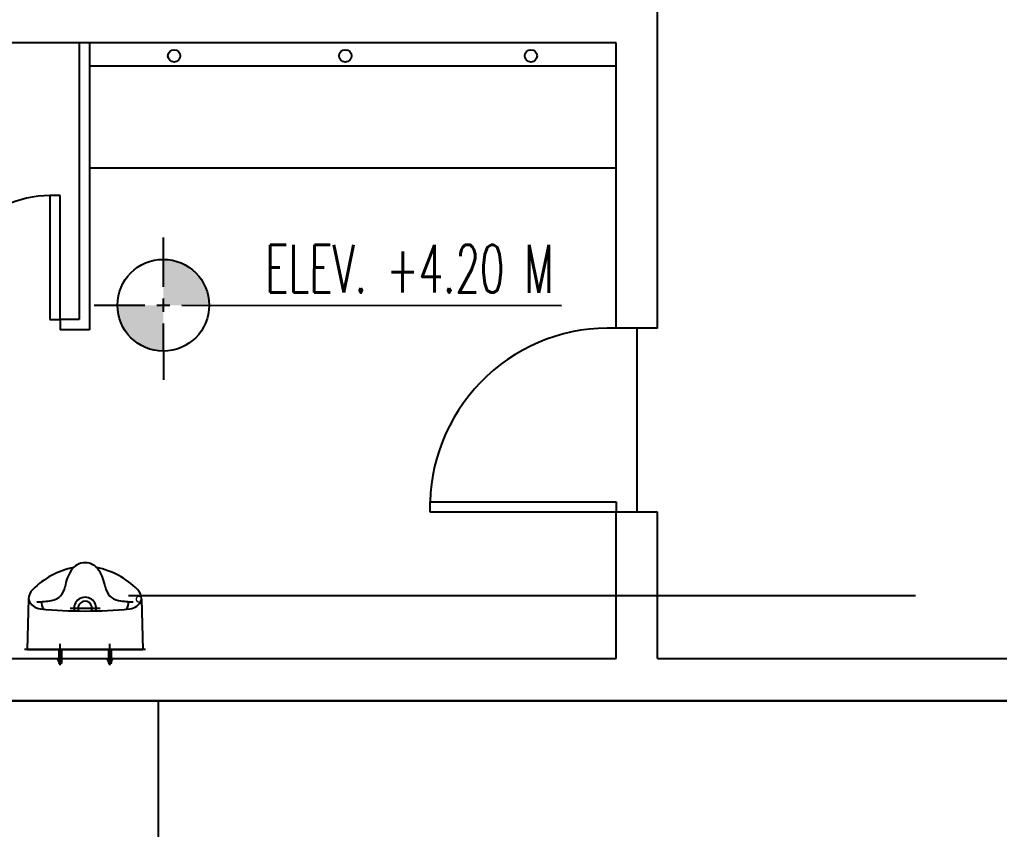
# Model space of a CAD drawing. Header units: millimetres. Extents: x 2148 to 2681, y 758 to 986.
# Drawn here: x 2326.243 to 2330.985, y 874.389 to 878.307 of the extents above; entities that cross this region are included whole.
import ezdxf

# ---------------------------------------------------------------- set-up
doc = ezdxf.new("R2010")
doc.units = ezdxf.units.MM
doc.linetypes.add('CENTER2', pattern=[28.575, 19.05, -3.175, 3.175, -3.175])
for name, color, linetype in [('0.1', 193, 'Continuous'), ('0.4', 121, 'Continuous'), ('A-Wall', 4, 'Continuous'), ('contrucion line05', 86, 'Continuous'), ('D', 1, 'Continuous'), ('DR', 7, 'Continuous'), ('HATCH', 8, 'Continuous'), ('Layer1', 5, 'Continuous'), ('p-boarder', 2, 'Continuous'), ('QUOTE', 2, 'Continuous'), ('S_GRID LINES', 252, 'Continuous')]:
    doc.layers.add(name, color=color, linetype=linetype)
doc.styles.add('100', font='SIMPLEX.shx', dxfattribs={"height": 0.25})

msp = doc.modelspace()

# ---------------------------------------------------------------- hatches: boundary and pattern name
at = {"layer": 'Layer1'}
for points in [[(2326.9384509, 877.1463313), (2326.9382153, 876.9243277), (2327.160219, 876.9240921, 0.414213562)], [(2326.9380136, 876.7012242), (2326.9382328, 876.9237289), (2326.7162455, 876.9234635, 0.414213562)]]:
    msp.add_hatch(color=32, dxfattribs=at).paths.add_polyline_path(points)

# ---------------------------------------------------------------- linework, layer by layer
at = {"layer": '0.1'}
for p, q in [((2326.2862921, 875.5026324, 0), (2326.2797561, 875.2588024, 0)), ((2326.2862921, 875.5026324, 0), (2326.2797561, 875.2588024, 0)), ((2326.8329549, 875.5026324, 0), (2326.8394909, 875.2588024, 0)), ((2326.8329549, 875.5026324, 0), (2326.8394909, 875.2588024, 0)), ((2326.4869719, 875.4588019, 0), (2326.6328359, 875.4588019, 0)), ((2326.4869719, 875.4588019, 0), (2326.6328359, 875.4588019, 0)), ((2326.8524565, 875.2588024, 0), (2326.2667905, 875.2588024, 0)), ((2326.8524565, 875.2588024, 0), (2326.2667905, 875.2588024, 0)), ((2326.2797561, 875.2588024, 0), (2326.8394909, 875.2588024, 0)), ((2326.2797561, 875.2588024, 0), (2326.8394909, 875.2588024, 0))]:
    msp.add_line(p, q, dxfattribs=at)
for centre, radius, start, end in [((2326.5876702, 875.265534, 0), 0.399999, 102.1429334, 134.7601461), ((2326.5876702, 875.265534, 0), 0.399999, 102.1429334, 134.7601461), ((2326.6603117, 875.533519, 0), 0.1999995, 147.0420919, 171.3901036), ((2326.6603117, 875.533519, 0), 0.1999995, 147.0420919, 171.3901036), ((2326.5596235, 875.5988016, 0), 0.0799998, 32.9579081, 147.0420919), ((2326.5596235, 875.5988016, 0), 0.0799998, 32.9579081, 147.0420919), ((2326.5596235, 875.3958838, 0), 0.266666, 101.9264656, 102.1429334), ((2326.5596235, 875.3958838, 0), 0.266666, 101.9264656, 102.1429334), ((2326.5596235, 875.3958838, 0), 0.266666, 77.8570666, 78.0735344), ((2326.5596235, 875.3958838, 0), 0.266666, 77.8570666, 78.0735344), ((2326.5315767, 875.265534, 0), 0.399999, 45.2398539, 77.8570666), ((2326.5315767, 875.265534, 0), 0.399999, 45.2398539, 77.8570666), ((2326.4589353, 875.533519, 0), 0.1999995, 8.6098964, 32.9579081), ((2326.4589353, 875.533519, 0), 0.1999995, 8.6098964, 32.9579081), ((2326.3529573, 875.5022203, 0), 0.0666665, 134.7601461, 180), ((2326.3529573, 875.5022203, 0), 0.0666665, 134.7601461, 180), ((2326.3834678, 875.5754366, 0), 0.0799998, 280.292817, 351.3901036), ((2326.3834678, 875.5754366, 0), 0.0799998, 280.292817, 351.3901036), ((2326.7357792, 875.5754366, 0), 0.0799998, 188.6098964, 259.707183), ((2326.7357792, 875.5754366, 0), 0.0799998, 188.6098964, 259.707183), ((2326.7662896, 875.5022203, 0), 0.0666665, 0, 45.2398539), ((2326.7662896, 875.5022203, 0), 0.0666665, 0, 45.2398539), ((2326.2996252, 875.50255, 0), 0.0133333, 179.6458022, 201.7947487), ((2326.2996252, 875.50255, 0), 0.0133333, 179.6458022, 201.7947487), ((2326.3491461, 875.5223517, 0), 0.0666665, 201.7947487, 264.4420804), ((2326.3491461, 875.5223517, 0), 0.0666665, 201.7947487, 264.4420804), ((2326.5596235, 875.4588019, 0), 0.0533332, 346.1859408, 193.8140592), ((2326.5596235, 875.4588019, 0), 0.0533332, 346.1859408, 193.8140592), ((2326.7701009, 875.5223517, 0), 0.0666665, 275.5579196, 338.2052513), ((2326.7701009, 875.5223517, 0), 0.0666665, 275.5579196, 338.2052513), ((2326.8196218, 875.50255, 0), 0.0133333, 338.2052513, 0.3541978), ((2326.8196218, 875.50255, 0), 0.0133333, 338.2052513, 0.3541978), ((2326.3262907, 875.8902862, 0), 0.399999, 270, 280.292817), ((2326.3262907, 875.8902862, 0), 0.399999, 270, 280.292817), ((2326.5596235, 877.6853224, 0), 2.2398537, 264.4420804, 275.5579196), ((2326.5596235, 877.6853224, 0), 2.2398537, 264.4420804, 275.5579196), ((2326.4084098, 875.4873462, 0), 0.0599998, 176.5994621, 213.1383205), ((2326.4084098, 875.4873462, 0), 0.0599998, 176.5994621, 213.1383205), ((2326.5596235, 875.4588019, 0), 0.0339999, 337.3130539, 202.6869461), ((2326.5596235, 875.4588019, 0), 0.0339999, 337.3130539, 202.6869461), ((2326.7929562, 875.8902862, 0), 0.399999, 259.707183, 270), ((2326.7929562, 875.8902862, 0), 0.399999, 259.707183, 270), ((2326.7108371, 875.4873462, 0), 0.0599998, 326.8616795, 3.4005379), ((2326.7108371, 875.4873462, 0), 0.0599998, 326.8616795, 3.4005379)]:
    msp.add_arc(centre, radius, start, end, dxfattribs=at)
at = {"layer": '0.4', "color": 193, "lineweight": 0, "ltscale": 0.5}
for p, q in [((2326.2797561, 875.2588024, 0), (2326.2862921, 875.5026324, 0)), ((2326.2797561, 875.2588024, 0), (2326.2862921, 875.5026324, 0)), ((2326.8329549, 875.5026324, 0), (2326.8394909, 875.2588024, 0)), ((2326.8329549, 875.5026324, 0), (2326.8394909, 875.2588024, 0)), ((2326.5936234, 875.4588019, 0), (2326.5256236, 875.4588019, 0)), ((2326.5936234, 875.4588019, 0), (2326.5256236, 875.4588019, 0)), ((2326.4331423, 875.2588024, 0), (2326.2797561, 875.2588024, 0)), ((2326.4331423, 875.2588024, 0), (2326.2797561, 875.2588024, 0)), ((2326.6731417, 875.2588024, 0), (2326.4396238, 875.2588024, 0)), ((2326.6731417, 875.2588024, 0), (2326.4396238, 875.2588024, 0)), ((2326.8394909, 875.2588024, 0), (2326.6731417, 875.2588024, 0)), ((2326.8394909, 875.2588024, 0), (2326.6731417, 875.2588024, 0))]:
    msp.add_line(p, q, dxfattribs=at)
at = {"layer": '0.4', "color": 86, "lineweight": 0, "ltscale": 0.5}
for p, q in [((2326.4396238, 875.1841359, 0), (2326.4248476, 875.2125062, 0)), ((2326.4248476, 875.2125062, 0), (2326.4325207, 875.2125062, 0)), ((2326.4396238, 875.1841359, 0), (2326.4248476, 875.2125062, 0)), ((2326.4248476, 875.2125062, 0), (2326.4325207, 875.2125062, 0)), ((2326.4331423, 875.2201773, 0), (2326.4331423, 875.2588024, 0)), ((2326.4331423, 875.2201773, 0), (2326.4331423, 875.2588024, 0)), ((2326.4341608, 875.2213951, 0), (2326.4341608, 875.2391728, 0)), ((2326.4341608, 875.2391728, 0), (2326.4450867, 875.2391728, 0)), ((2326.4341608, 875.2213951, 0), (2326.4341608, 875.2391728, 0)), ((2326.4341608, 875.2391728, 0), (2326.4450867, 875.2391728, 0)), ((2326.4341608, 875.2002841, 0), (2326.4341608, 875.2213951, 0)), ((2326.4346238, 875.2213951, 0), (2326.4341608, 875.2213951, 0)), ((2326.4341608, 875.2213951, 0), (2326.4341608, 875.2180618, 0)), ((2326.4341608, 875.2002841, 0), (2326.4341608, 875.2213951, 0)), ((2326.4346238, 875.2213951, 0), (2326.4341608, 875.2213951, 0)), ((2326.4341608, 875.2213951, 0), (2326.4341608, 875.2180618, 0)), ((2326.4341608, 875.2180618, 0), (2326.4346238, 875.2180618, 0)), ((2326.4341608, 875.2180618, 0), (2326.4346238, 875.2180618, 0)), ((2326.4346238, 875.2180618, 0), (2326.4346238, 875.2213951, 0)), ((2326.4346238, 875.2180618, 0), (2326.4346238, 875.2213951, 0)), ((2326.4396238, 875.2588024, 0), (2326.4396238, 875.2236173, 0)), ((2326.4396238, 875.2588024, 0), (2326.4396238, 875.2236173, 0)), ((2326.4396238, 875.2413951, 0), (2326.4396238, 875.2391728, 0)), ((2326.4396238, 875.2413951, 0), (2326.4396238, 875.2391728, 0)), ((2326.4396238, 875.2391728, 0), (2326.4446238, 875.2391728, 0)), ((2326.4396238, 875.2391728, 0), (2326.4446238, 875.2391728, 0)), ((2326.4450867, 875.2376952, 0), (2326.4396238, 875.2376952, 0)), ((2326.4396238, 875.2376952, 0), (2326.4396238, 875.2269507, 0)), ((2326.4450867, 875.2376952, 0), (2326.4396238, 875.2376952, 0)), ((2326.4396238, 875.2376952, 0), (2326.4396238, 875.2269507, 0)), ((2326.4446238, 875.2358395, 0), (2326.4396238, 875.2358395, 0)), ((2326.4396238, 875.2358395, 0), (2326.4396238, 875.2325062, 0)), ((2326.4446238, 875.2358395, 0), (2326.4396238, 875.2358395, 0)), ((2326.4396238, 875.2358395, 0), (2326.4396238, 875.2325062, 0)), ((2326.4396238, 875.2325062, 0), (2326.4396238, 875.230284, 0)), ((2326.4396238, 875.2325062, 0), (2326.4396238, 875.230284, 0)), ((2326.4396238, 875.230284, 0), (2326.4450867, 875.230284, 0)), ((2326.4396238, 875.230284, 0), (2326.4450867, 875.230284, 0)), ((2326.4396238, 875.2269507, 0), (2326.4450867, 875.2269507, 0)), ((2326.4396238, 875.2269507, 0), (2326.4450867, 875.2269507, 0)), ((2326.4446238, 875.2307007, 0), (2326.4446238, 875.2358395, 0)), ((2326.4446238, 875.2307007, 0), (2326.4446238, 875.2358395, 0)), ((2326.4450867, 875.2391728, 0), (2326.4450867, 875.2002841, 0)), ((2326.4450867, 875.2391728, 0), (2326.4450867, 875.2002841, 0)), ((2326.4450867, 875.2269507, 0), (2326.4450867, 875.2376952, 0)), ((2326.4450867, 875.2269507, 0), (2326.4450867, 875.2376952, 0)), ((2326.4462556, 875.2358395, 0), (2326.4461053, 875.2358395, 0)), ((2326.4461053, 875.2358395, 0), (2326.4461053, 875.2328244, 0)), ((2326.4462556, 875.2358395, 0), (2326.4461053, 875.2358395, 0)), ((2326.4461053, 875.2358395, 0), (2326.4461053, 875.2328244, 0)), ((2326.6796232, 875.1841359, 0), (2326.664847, 875.2125062, 0)), ((2326.664847, 875.2125062, 0), (2326.6741602, 875.2125062, 0)), ((2326.6796232, 875.1841359, 0), (2326.664847, 875.2125062, 0)), ((2326.664847, 875.2125062, 0), (2326.6741602, 875.2125062, 0)), ((2326.6731417, 875.2588024, 0), (2326.6731417, 875.2391728, 0)), ((2326.6731417, 875.2023996, 0), (2326.6731417, 875.2588024, 0)), ((2326.6731417, 875.2588024, 0), (2326.6731417, 875.2391728, 0)), ((2326.6731417, 875.2023996, 0), (2326.6731417, 875.2588024, 0)), ((2326.6731417, 875.2391728, 0), (2326.6746232, 875.2391728, 0)), ((2326.6731417, 875.2391728, 0), (2326.6746232, 875.2391728, 0)), ((2326.6741602, 875.2125062, 0), (2326.6741602, 875.230284, 0)), ((2326.6741602, 875.230284, 0), (2326.6796232, 875.230284, 0)), ((2326.6741602, 875.2125062, 0), (2326.6741602, 875.230284, 0)), ((2326.6741602, 875.230284, 0), (2326.6796232, 875.230284, 0)), ((2326.6746232, 875.2391728, 0), (2326.6746232, 875.2358395, 0)), ((2326.6746232, 875.2391728, 0), (2326.6746232, 875.2358395, 0)), ((2326.6746232, 875.2358395, 0), (2326.6850861, 875.2358395, 0)), ((2326.6746232, 875.2358395, 0), (2326.6850861, 875.2358395, 0)), ((2326.6796232, 875.2376952, 0), (2326.6846232, 875.2376952, 0)), ((2326.6827713, 875.2376952, 0), (2326.6796232, 875.2376952, 0)), ((2326.6796232, 875.2376952, 0), (2326.6796232, 875.2358395, 0)), ((2326.6796232, 875.2358395, 0), (2326.6796232, 875.2376952, 0)), ((2326.6796232, 875.2376952, 0), (2326.6846232, 875.2376952, 0)), ((2326.6827713, 875.2376952, 0), (2326.6796232, 875.2376952, 0)), ((2326.6796232, 875.2376952, 0), (2326.6796232, 875.2358395, 0)), ((2326.6796232, 875.2358395, 0), (2326.6796232, 875.2376952, 0)), ((2326.6796232, 875.230284, 0), (2326.6796232, 875.2125062, 0)), ((2326.6796232, 875.230284, 0), (2326.6796232, 875.2125062, 0)), ((2326.6796232, 875.2125062, 0), (2326.6943994, 875.2125062, 0)), ((2326.6943994, 875.2125062, 0), (2326.6796232, 875.1841359, 0)), ((2326.6796232, 875.2125062, 0), (2326.6943994, 875.2125062, 0)), ((2326.6943994, 875.2125062, 0), (2326.6796232, 875.1841359, 0)), ((2326.6827713, 875.2406142, 0), (2326.6827713, 875.2391728, 0)), ((2326.6827713, 875.2406142, 0), (2326.6827713, 875.2391728, 0)), ((2326.6827713, 875.2391728, 0), (2326.6846232, 875.2391728, 0)), ((2326.6846232, 875.2391728, 0), (2326.6827713, 875.2391728, 0)), ((2326.6827713, 875.2391728, 0), (2326.6827713, 875.2376952, 0)), ((2326.6827713, 875.2391728, 0), (2326.6846232, 875.2391728, 0)), ((2326.6846232, 875.2391728, 0), (2326.6827713, 875.2391728, 0)), ((2326.6827713, 875.2391728, 0), (2326.6827713, 875.2376952, 0)), ((2326.6846232, 875.2376952, 0), (2326.6846232, 875.2391728, 0)), ((2326.6846232, 875.2376952, 0), (2326.6846232, 875.2391728, 0)), ((2326.6850861, 875.2358395, 0), (2326.6850861, 875.2091729, 0)), ((2326.6850861, 875.2358395, 0), (2326.6850861, 875.2091729, 0)), ((2326.6850861, 875.2213951, 0), (2326.6850861, 875.2190764, 0)), ((2326.6867263, 875.2213951, 0), (2326.6850861, 875.2213951, 0)), ((2326.6850861, 875.2213951, 0), (2326.6850861, 875.2190764, 0)), ((2326.6850861, 875.2213951, 0), (2326.6850861, 875.2190764, 0)), ((2326.6867263, 875.2213951, 0), (2326.6850861, 875.2213951, 0)), ((2326.6850861, 875.2213951, 0), (2326.6850861, 875.2190764, 0)), ((2326.686255, 875.2358395, 0), (2326.6861047, 875.2358395, 0)), ((2326.6861047, 875.2358395, 0), (2326.6861047, 875.2328244, 0)), ((2326.686255, 875.2358395, 0), (2326.6861047, 875.2358395, 0)), ((2326.6861047, 875.2358395, 0), (2326.6861047, 875.2328244, 0)), ((2326.4450867, 875.2002841, 0), (2326.4341608, 875.2002841, 0)), ((2326.4450867, 875.2002841, 0), (2326.4341608, 875.2002841, 0)), ((2326.4461053, 875.1965804, 0), (2326.4396238, 875.1841359, 0)), ((2326.4461053, 875.1965804, 0), (2326.4396238, 875.1841359, 0)), ((2326.4450867, 875.2101876, 0), (2326.4450867, 875.1965804, 0)), ((2326.4450867, 875.2101876, 0), (2326.4450867, 875.1965804, 0)), ((2326.4450867, 875.2036174, 0), (2326.4450867, 875.2012987, 0)), ((2326.4450867, 875.2036174, 0), (2326.4450867, 875.2012987, 0)), ((2326.4450867, 875.1965804, 0), (2326.4461053, 875.1965804, 0)), ((2326.4450867, 875.1965804, 0), (2326.4461053, 875.1965804, 0)), ((2326.6850861, 875.2091729, 0), (2326.6741602, 875.2091729, 0)), ((2326.6741602, 875.2091729, 0), (2326.6741602, 875.2036174, 0)), ((2326.6850861, 875.2091729, 0), (2326.6741602, 875.2091729, 0)), ((2326.6741602, 875.2091729, 0), (2326.6741602, 875.2036174, 0)), ((2326.6850861, 875.2036174, 0), (2326.6796232, 875.2036174, 0)), ((2326.6796232, 875.2036174, 0), (2326.6796232, 875.2002841, 0)), ((2326.6850861, 875.2036174, 0), (2326.6796232, 875.2036174, 0)), ((2326.6796232, 875.2036174, 0), (2326.6796232, 875.2002841, 0)), ((2326.6796232, 875.2002841, 0), (2326.6837996, 875.2002841, 0)), ((2326.6796232, 875.2002841, 0), (2326.6837996, 875.2002841, 0)), ((2326.6850861, 875.2012987, 0), (2326.6850861, 875.2036174, 0)), ((2326.6850861, 875.2012987, 0), (2326.6850861, 875.2036174, 0))]:
    msp.add_line(p, q, dxfattribs=at)
at = {"layer": '0.4', "color": 193, "lineweight": 0, "ltscale": 0.5}
for centre, radius, start, end in [((2326.5876702, 875.265534, 0), 0.399999, 101.9984735, 134.7601461), ((2326.5876702, 875.265534, 0), 0.399999, 101.9984735, 134.7601461), ((2326.5596235, 875.5988016, 0), 0.0799998, 46.4614206, 133.5385794), ((2326.5596235, 875.5988016, 0), 0.0799998, 46.4614206, 133.5385794), ((2326.5315767, 875.265534, 0), 0.399999, 45.2398539, 78.0015265), ((2326.5315767, 875.265534, 0), 0.399999, 45.2398539, 78.0015265), ((2326.3529573, 875.5022203, 0), 0.0666665, 134.7601461, 179.6458022), ((2326.3529573, 875.5022203, 0), 0.0666665, 134.7601461, 179.6458022), ((2326.7662896, 875.5022203, 0), 0.0666665, 0.3541978, 45.2398539), ((2326.7662896, 875.5022203, 0), 0.0666665, 0.3541978, 45.2398539), ((2326.2996252, 875.50255, 0), 0.0133333, 179.6458022, 201.7947487), ((2326.2996252, 875.50255, 0), 0.0133333, 179.6458022, 201.7947487), ((2326.2996252, 875.50255, 0), 0.0133333, 179.6458022, 201.7947487), ((2326.2996252, 875.50255, 0), 0.0133333, 179.6458022, 201.7947487), ((2326.3491461, 875.5223517, 0), 0.0666665, 201.7947487, 276.8931763), ((2326.3491461, 875.5223517, 0), 0.0666665, 201.7947487, 264.4420804), ((2326.3491461, 875.5223517, 0), 0.0666665, 201.7947487, 276.8931763), ((2326.3491461, 875.5223517, 0), 0.0666665, 201.7947487, 264.4420804), ((2326.5596235, 875.4588019, 0), 0.0533332, 346.1859408, 193.8140592), ((2326.5596235, 875.4588019, 0), 0.0533332, 346.1859408, 193.8140592), ((2326.7701009, 875.5223517, 0), 0.0666665, 263.1068237, 338.2052513), ((2326.7701009, 875.5223517, 0), 0.0666665, 263.1068237, 338.2052513), ((2326.7701009, 875.5223517, 0), 0.0666665, 275.5579196, 338.2052513), ((2326.7701009, 875.5223517, 0), 0.0666665, 275.5579196, 338.2052513), ((2326.8196218, 875.50255, 0), 0.0133333, 0, 338.2052513), ((2326.8196218, 875.50255, 0), 0.0133333, 0, 338.2052513), ((2326.8196218, 875.50255, 0), 0.0133333, 338.2052513, 0), ((2326.8196218, 875.50255, 0), 0.0133333, 338.2052513, 0), ((2326.5596235, 877.6853224, 0), 2.2398537, 264.4420804, 275.5579196), ((2326.5596235, 877.6853224, 0), 2.2398537, 264.4420804, 275.5579196), ((2326.4084098, 875.4873462, 0), 0.0599998, 211.3089606, 213.1383205), ((2326.4084098, 875.4873462, 0), 0.0599998, 211.3089606, 213.1383205), ((2326.5596235, 877.6853224, 0), 2.2398537, 264.8397862, 268.6750716), ((2326.5596235, 877.6853224, 0), 2.2398537, 264.8397862, 268.6750716), ((2326.5596235, 875.4588019, 0), 0.0339999, 0, 180), ((2326.5596235, 875.4588019, 0), 0.0339999, 0, 180), ((2326.5596235, 877.6853224, 0), 2.2398537, 271.3249284, 275.1602138), ((2326.5596235, 877.6853224, 0), 2.2398537, 271.3249284, 275.1602138), ((2326.7108371, 875.4873462, 0), 0.0599998, 326.8616795, 328.6910394), ((2326.7108371, 875.4873462, 0), 0.0599998, 326.8616795, 328.6910394)]:
    msp.add_arc(centre, radius, start, end, dxfattribs=at)
at = {"layer": '0.4', "color": 86, "lineweight": 0, "ltscale": 0.5}
for centre, radius, start, end in [((2326.4396238, 875.2157913, 0), 0.007826, 145.9140896, 204.8199603), ((2326.4396238, 875.2157913, 0), 0.007826, 145.9140896, 204.8199603), ((2326.4396238, 875.234659, 0), 0.0067361, 42.0750221, 90), ((2326.4396238, 875.234659, 0), 0.0067361, 42.0750221, 90), ((2326.4396238, 875.2246802, 0), 0.007826, 50.2904735, 90), ((2326.4396238, 875.2246802, 0), 0.007826, 45.7290162, 90), ((2326.4396238, 875.2246802, 0), 0.007826, 50.2904735, 90), ((2326.4396238, 875.2246802, 0), 0.007826, 45.7290162, 90), ((2326.4396238, 875.2157913, 0), 0.007826, 314.2709838, 90), ((2326.4396238, 875.2157913, 0), 0.007826, 314.2709838, 90), ((2326.4396238, 875.234659, 0), 0.0067361, 344.1960695, 10.0936569), ((2326.4396238, 875.234659, 0), 0.0067361, 344.1960695, 10.0936569), ((2326.6796232, 875.234659, 0), 0.0067361, 42.0750221, 62.1373275), ((2326.6796232, 875.234659, 0), 0.0067361, 42.0750221, 62.1373275), ((2326.6796232, 875.2157913, 0), 0.007826, 34.6044254, 45.7290162), ((2326.6796232, 875.2246802, 0), 0.007826, 314.2709838, 335.1800397), ((2326.6796232, 875.2157913, 0), 0.007826, 34.6044254, 45.7290162), ((2326.6796232, 875.2246802, 0), 0.007826, 314.2709838, 335.1800397), ((2326.6796232, 875.2246802, 0), 0.007826, 314.2709838, 325.3955746), ((2326.6796232, 875.2246802, 0), 0.007826, 314.2709838, 325.3955746), ((2326.6796232, 875.234659, 0), 0.0067361, 344.1960695, 10.0936569), ((2326.6796232, 875.234659, 0), 0.0067361, 344.1960695, 10.0936569), ((2326.4396238, 875.1980136, 0), 0.007826, 34.6044254, 45.7290162), ((2326.4396238, 875.1980136, 0), 0.007826, 34.6044254, 45.7290162), ((2326.4396238, 875.2069025, 0), 0.007826, 314.2709838, 325.3955746), ((2326.4396238, 875.2069025, 0), 0.007826, 314.2709838, 325.3955746), ((2326.6796232, 875.1980136, 0), 0.007826, 145.9140896, 134.2709838), ((2326.6796232, 875.1980136, 0), 0.007826, 145.9140896, 134.2709838), ((2326.6796232, 875.2069025, 0), 0.007826, 302.2531169, 314.2709838), ((2326.6796232, 875.2069025, 0), 0.007826, 302.2531169, 314.2709838)]:
    msp.add_arc(centre, radius, start, end, dxfattribs=at)
at = {"layer": 'A-Wall', "ltscale": 10}
for p, q in [((2329.3304731, 876.8134556, 0), (2329.3304731, 878.3622067, 0)), ((2329.1304731, 878.1947829, 0), (2322.1201106, 878.1947829, 0)), ((2329.1304731, 876.8134556, 0), (2329.1304731, 878.1947829, 0)), ((2329.3300489, 876.8134556, 0), (2329.1300489, 876.8134556, 0)), ((2329.3300489, 876.8134556, 0), (2329.1300489, 876.8134556, 0)), ((2329.1300489, 875.2152586, 0), (2329.1300489, 875.9267054, 0)), ((2329.1300489, 875.2152586, 0), (2329.1300489, 875.9234556, 0)), ((2329.3300489, 875.9234556, 0), (2329.1300489, 875.9234556, 0)), ((2329.3300489, 875.9234556, 0), (2329.1300489, 875.9234556, 0)), ((2329.3300489, 875.2152586, 0), (2329.3300489, 875.9234556, 0)), ((2329.3300489, 875.2152586, 0), (2329.3300489, 875.9234556, 0)), ((2322.7374167, 875.2152586, 0), (2329.1300489, 875.2152586, 0)), ((2329.3300489, 875.2152586, 0), (2331.0374167, 875.2152586, 0))]:
    msp.add_line(p, q, dxfattribs=at)
at = {"layer": 'contrucion line05', "ltscale": 0.5}
for p, q in [((2326.4396238, 875.2296773, 0), (2326.4396238, 875.2859714, 0)), ((2326.4396238, 875.1833722, 0), (2326.4396238, 875.2859714, 0)), ((2326.4396238, 875.1833722, 0), (2326.4396238, 875.2859714, 0)), ((2326.4396238, 875.2296773, 0), (2326.4396238, 875.2859714, 0)), ((2326.4396238, 875.1833722, 0), (2326.4396238, 875.2859714, 0)), ((2326.4396238, 875.1833722, 0), (2326.4396238, 875.2859714, 0)), ((2326.6796232, 875.1833722, 0), (2326.6796232, 875.2859714, 0)), ((2326.6796232, 875.1833722, 0), (2326.6796232, 875.2859714, 0)), ((2326.6796232, 875.1833722, 0), (2326.6796232, 875.2859714, 0)), ((2326.6796232, 875.1833722, 0), (2326.6796232, 875.2859714, 0)), ((2326.4331423, 875.2588024, 0), (2326.4331423, 875.1965804, 0)), ((2326.4331423, 875.2588024, 0), (2326.4331423, 875.1965804, 0)), ((2326.4341608, 875.230284, 0), (2326.4341608, 875.2269507, 0)), ((2326.4450867, 875.230284, 0), (2326.4341608, 875.230284, 0)), ((2326.4341608, 875.230284, 0), (2326.4341608, 875.2269507, 0)), ((2326.4450867, 875.230284, 0), (2326.4341608, 875.230284, 0)), ((2326.4450867, 875.2269507, 0), (2326.4341608, 875.2269507, 0)), ((2326.4450867, 875.2269507, 0), (2326.4341608, 875.2269507, 0)), ((2326.4450867, 875.2213951, 0), (2326.4341608, 875.2213951, 0)), ((2326.4341608, 875.2213951, 0), (2326.4341608, 875.2180618, 0)), ((2326.4450867, 875.2213951, 0), (2326.4341608, 875.2213951, 0)), ((2326.4341608, 875.2213951, 0), (2326.4341608, 875.2180618, 0)), ((2326.4450867, 875.2180618, 0), (2326.4341608, 875.2180618, 0)), ((2326.4450867, 875.2180618, 0), (2326.4341608, 875.2180618, 0)), ((2326.4450867, 875.2125062, 0), (2326.4341608, 875.2125062, 0)), ((2326.4341608, 875.2125062, 0), (2326.4341608, 875.2091729, 0)), ((2326.4450867, 875.2125062, 0), (2326.4341608, 875.2125062, 0)), ((2326.4341608, 875.2125062, 0), (2326.4341608, 875.2091729, 0)), ((2326.4346238, 875.2391728, 0), (2326.4346238, 875.2358395, 0)), ((2326.4396238, 875.2391728, 0), (2326.4346238, 875.2391728, 0)), ((2326.4346238, 875.2391728, 0), (2326.4346238, 875.2358395, 0)), ((2326.4396238, 875.2391728, 0), (2326.4346238, 875.2391728, 0)), ((2326.4364757, 875.2358395, 0), (2326.4346238, 875.2358395, 0)), ((2326.4364757, 875.2358395, 0), (2326.4346238, 875.2358395, 0)), ((2326.4364757, 875.2376952, 0), (2326.4364757, 875.2269507, 0)), ((2326.4364757, 875.2376952, 0), (2326.4396238, 875.2376952, 0)), ((2326.4364757, 875.2376952, 0), (2326.4364757, 875.2269507, 0)), ((2326.4364757, 875.2376952, 0), (2326.4396238, 875.2376952, 0)), ((2326.4446238, 875.2391728, 0), (2326.4396238, 875.2391728, 0)), ((2326.4446238, 875.2391728, 0), (2326.4396238, 875.2391728, 0)), ((2326.4396238, 875.2376952, 0), (2326.4396238, 875.2269507, 0)), ((2326.4396238, 875.2376952, 0), (2326.4396238, 875.2269507, 0)), ((2326.4396238, 875.2376952, 0), (2326.4396238, 875.2269507, 0)), ((2326.4396238, 875.2376952, 0), (2326.4396238, 875.2269507, 0)), ((2326.4446238, 875.2358395, 0), (2326.4396238, 875.2358395, 0)), ((2326.4446238, 875.2358395, 0), (2326.4396238, 875.2358395, 0)), ((2326.4446238, 875.2391728, 0), (2326.4446238, 875.2358395, 0)), ((2326.4446238, 875.2391728, 0), (2326.4446238, 875.2358395, 0)), ((2326.4450867, 875.230284, 0), (2326.4450867, 875.2269507, 0)), ((2326.4450867, 875.230284, 0), (2326.4450867, 875.2269507, 0)), ((2326.4450867, 875.2213951, 0), (2326.4450867, 875.2180618, 0)), ((2326.4450867, 875.2213951, 0), (2326.4450867, 875.2180618, 0)), ((2326.4450867, 875.2125062, 0), (2326.4450867, 875.2091729, 0)), ((2326.4450867, 875.2125062, 0), (2326.4450867, 875.2091729, 0)), ((2326.4461053, 875.2588024, 0), (2326.4461053, 875.1965804, 0)), ((2326.4461053, 875.2588024, 0), (2326.4461053, 875.1965804, 0)), ((2326.6731417, 875.2588024, 0), (2326.6731417, 875.1965804, 0)), ((2326.6731417, 875.2588024, 0), (2326.6731417, 875.1965804, 0)), ((2326.6741602, 875.230284, 0), (2326.6850861, 875.230284, 0)), ((2326.6741602, 875.230284, 0), (2326.6741602, 875.2269507, 0)), ((2326.6741602, 875.230284, 0), (2326.6850861, 875.230284, 0)), ((2326.6741602, 875.230284, 0), (2326.6741602, 875.2269507, 0)), ((2326.6741602, 875.2269507, 0), (2326.6850861, 875.2269507, 0)), ((2326.6741602, 875.2269507, 0), (2326.6850861, 875.2269507, 0)), ((2326.6741602, 875.2213951, 0), (2326.6741602, 875.2180618, 0)), ((2326.6741602, 875.2213951, 0), (2326.6850861, 875.2213951, 0)), ((2326.6741602, 875.2213951, 0), (2326.6741602, 875.2180618, 0)), ((2326.6741602, 875.2213951, 0), (2326.6850861, 875.2213951, 0)), ((2326.6741602, 875.2180618, 0), (2326.6850861, 875.2180618, 0)), ((2326.6741602, 875.2180618, 0), (2326.6850861, 875.2180618, 0)), ((2326.6741602, 875.2125062, 0), (2326.6741602, 875.2091729, 0)), ((2326.6741602, 875.2125062, 0), (2326.6850861, 875.2125062, 0)), ((2326.6741602, 875.2125062, 0), (2326.6741602, 875.2091729, 0)), ((2326.6741602, 875.2125062, 0), (2326.6850861, 875.2125062, 0)), ((2326.6746232, 875.2391728, 0), (2326.6796232, 875.2391728, 0)), ((2326.6746232, 875.2391728, 0), (2326.6746232, 875.2358395, 0)), ((2326.6746232, 875.2391728, 0), (2326.6796232, 875.2391728, 0)), ((2326.6746232, 875.2391728, 0), (2326.6746232, 875.2358395, 0)), ((2326.6746232, 875.2358395, 0), (2326.6796232, 875.2358395, 0)), ((2326.6746232, 875.2358395, 0), (2326.6796232, 875.2358395, 0)), ((2326.6796232, 875.2391728, 0), (2326.6846232, 875.2391728, 0)), ((2326.6796232, 875.2391728, 0), (2326.6846232, 875.2391728, 0)), ((2326.6827713, 875.2376952, 0), (2326.6796232, 875.2376952, 0)), ((2326.6796232, 875.2376952, 0), (2326.6796232, 875.2269507, 0)), ((2326.6796232, 875.2376952, 0), (2326.6796232, 875.2269507, 0)), ((2326.6827713, 875.2376952, 0), (2326.6796232, 875.2376952, 0)), ((2326.6796232, 875.2376952, 0), (2326.6796232, 875.2269507, 0)), ((2326.6796232, 875.2376952, 0), (2326.6796232, 875.2269507, 0)), ((2326.6827713, 875.2376952, 0), (2326.6827713, 875.2269507, 0)), ((2326.6827713, 875.2376952, 0), (2326.6827713, 875.2269507, 0)), ((2326.6827713, 875.2358395, 0), (2326.6846232, 875.2358395, 0)), ((2326.6827713, 875.2358395, 0), (2326.6846232, 875.2358395, 0)), ((2326.6846232, 875.2391728, 0), (2326.6846232, 875.2358395, 0)), ((2326.6846232, 875.2391728, 0), (2326.6846232, 875.2358395, 0)), ((2326.6850861, 875.230284, 0), (2326.6850861, 875.2269507, 0)), ((2326.6850861, 875.230284, 0), (2326.6850861, 875.2269507, 0)), ((2326.6850861, 875.2213951, 0), (2326.6850861, 875.2180618, 0)), ((2326.6850861, 875.2213951, 0), (2326.6850861, 875.2180618, 0)), ((2326.6850861, 875.2125062, 0), (2326.6850861, 875.2091729, 0)), ((2326.6850861, 875.2125062, 0), (2326.6850861, 875.2091729, 0)), ((2326.6861047, 875.2588024, 0), (2326.6861047, 875.1965804, 0)), ((2326.6861047, 875.2588024, 0), (2326.6861047, 875.1965804, 0)), ((2326.4461053, 875.1965804, 0), (2326.4331423, 875.1965804, 0)), ((2326.4331423, 875.1965804, 0), (2326.4354571, 875.1921359, 0)), ((2326.4461053, 875.1965804, 0), (2326.4331423, 875.1965804, 0)), ((2326.4331423, 875.1965804, 0), (2326.4354571, 875.1921359, 0)), ((2326.4450867, 875.2091729, 0), (2326.4341608, 875.2091729, 0)), ((2326.4450867, 875.2091729, 0), (2326.4341608, 875.2091729, 0)), ((2326.4450867, 875.2036174, 0), (2326.4341608, 875.2036174, 0)), ((2326.4341608, 875.2036174, 0), (2326.4341608, 875.2002841, 0)), ((2326.4450867, 875.2036174, 0), (2326.4341608, 875.2036174, 0)), ((2326.4341608, 875.2036174, 0), (2326.4341608, 875.2002841, 0)), ((2326.4450867, 875.2002841, 0), (2326.4341608, 875.2002841, 0)), ((2326.4450867, 875.2002841, 0), (2326.4341608, 875.2002841, 0)), ((2326.4437905, 875.1921359, 0), (2326.4354571, 875.1921359, 0)), ((2326.4437905, 875.1921359, 0), (2326.4354571, 875.1921359, 0)), ((2326.4461053, 875.1965804, 0), (2326.4437905, 875.1921359, 0)), ((2326.4461053, 875.1965804, 0), (2326.4437905, 875.1921359, 0)), ((2326.4450867, 875.2036174, 0), (2326.4450867, 875.2002841, 0)), ((2326.4450867, 875.2036174, 0), (2326.4450867, 875.2002841, 0)), ((2326.6731417, 875.1965804, 0), (2326.6754565, 875.1921359, 0)), ((2326.6731417, 875.1965804, 0), (2326.6861047, 875.1965804, 0)), ((2326.6731417, 875.1965804, 0), (2326.6754565, 875.1921359, 0)), ((2326.6731417, 875.1965804, 0), (2326.6861047, 875.1965804, 0)), ((2326.6741602, 875.2091729, 0), (2326.6850861, 875.2091729, 0)), ((2326.6741602, 875.2091729, 0), (2326.6850861, 875.2091729, 0)), ((2326.6741602, 875.2036174, 0), (2326.6741602, 875.2002841, 0)), ((2326.6741602, 875.2036174, 0), (2326.6850861, 875.2036174, 0)), ((2326.6741602, 875.2036174, 0), (2326.6741602, 875.2002841, 0)), ((2326.6741602, 875.2036174, 0), (2326.6850861, 875.2036174, 0)), ((2326.6741602, 875.2002841, 0), (2326.6850861, 875.2002841, 0)), ((2326.6741602, 875.2002841, 0), (2326.6850861, 875.2002841, 0)), ((2326.6754565, 875.1921359, 0), (2326.6837899, 875.1921359, 0)), ((2326.6754565, 875.1921359, 0), (2326.6837899, 875.1921359, 0)), ((2326.6861047, 875.1965804, 0), (2326.6837899, 875.1921359, 0)), ((2326.6861047, 875.1965804, 0), (2326.6837899, 875.1921359, 0)), ((2326.6850861, 875.2036174, 0), (2326.6850861, 875.2002841, 0)), ((2326.6850861, 875.2036174, 0), (2326.6850861, 875.2002841, 0))]:
    msp.add_line(p, q, dxfattribs=at)
for centre, radius, start, end in [((2326.4396238, 875.2246802, 0), 0.007826, 113.7200192, 134.2709838), ((2326.4396238, 875.2246802, 0), 0.007826, 113.7200192, 134.2709838), ((2326.4396238, 875.2157913, 0), 0.007826, 45.7290162, 134.2709838), ((2326.4396238, 875.2157913, 0), 0.007826, 45.7290162, 134.2709838), ((2326.4396238, 875.2069025, 0), 0.007826, 45.7290162, 134.2709838), ((2326.4396238, 875.2069025, 0), 0.007826, 45.7290162, 134.2709838), ((2326.4396238, 875.234659, 0), 0.0067361, 90, 137.9249779), ((2326.4396238, 875.234659, 0), 0.0067361, 90, 137.9249779), ((2326.4396238, 875.234659, 0), 0.0067361, 42.0750221, 90), ((2326.4396238, 875.234659, 0), 0.0067361, 42.0750221, 90), ((2326.4396238, 875.2246802, 0), 0.007826, 45.7290162, 90), ((2326.4396238, 875.2246802, 0), 0.007826, 45.7290162, 90), ((2326.6796232, 875.2246802, 0), 0.007826, 90, 134.2709838), ((2326.6796232, 875.2246802, 0), 0.007826, 90, 134.2709838), ((2326.6796232, 875.2157913, 0), 0.007826, 45.7290162, 134.2709838), ((2326.6796232, 875.2157913, 0), 0.007826, 45.7290162, 134.2709838), ((2326.6796232, 875.2069025, 0), 0.007826, 45.7290162, 134.2709838), ((2326.6796232, 875.2069025, 0), 0.007826, 45.7290162, 134.2709838), ((2326.6796232, 875.234659, 0), 0.0067361, 90, 137.9249779), ((2326.6796232, 875.234659, 0), 0.0067361, 90, 137.9249779), ((2326.6796232, 875.234659, 0), 0.0067361, 42.0750221, 90), ((2326.6796232, 875.234659, 0), 0.0067361, 42.0750221, 90), ((2326.6796232, 875.2246802, 0), 0.007826, 45.7290162, 66.2799808), ((2326.6796232, 875.2246802, 0), 0.007826, 45.7290162, 66.2799808), ((2326.4396238, 875.1980136, 0), 0.007826, 45.7290162, 134.2709838), ((2326.4396238, 875.1980136, 0), 0.007826, 45.7290162, 134.2709838), ((2326.6796232, 875.1980136, 0), 0.007826, 45.7290162, 134.2709838), ((2326.6796232, 875.1980136, 0), 0.007826, 45.7290162, 134.2709838)]:
    msp.add_arc(centre, radius, start, end, dxfattribs=at)
at = {"layer": 'D', "ltscale": 0.5}
msp.add_line((2326.914209, 859.7699809, 0), (2326.914209, 875.0103436, 0), dxfattribs=at)
at = {"layer": 'D', "ltscale": 0.5, "elevation": 0}
msp.add_lwpolyline([(2322.414209, 859.7699809), (2322.414209, 875.0103436), (2331.414209, 875.0103436), (2331.414209, 859.7699809)], close=True, dxfattribs=at)
at = {"layer": 'DR', "ltscale": 10}
for p, q in [((2326.5304731, 878.1947829, 0), (2326.5304731, 876.8560574, 0)), ((2326.5804731, 878.1947829, 0), (2326.5804731, 876.8060574, 0)), ((2329.1304731, 878.0821533, 0), (2326.5804731, 878.0821533, 0)), ((2329.1304731, 877.5882128, 0), (2326.5804731, 877.5882128, 0)), ((2326.4394844, 877.4560574, 0), (2326.3894844, 877.4560574, 0)), ((2326.3894844, 877.4560574, 0), (2326.3894844, 876.8560574, 0)), ((2326.4394844, 876.8560574, 0), (2326.4394844, 877.4560574, 0)), ((2326.3894844, 876.8560574, 0), (2326.4394844, 876.8560574, 0)), ((2326.5304731, 876.8560574, 0), (2326.4394844, 876.8560574, 0)), ((2326.4394844, 876.8560574, 0), (2326.4394844, 876.8060574, 0)), ((2326.5804731, 876.8060574, 0), (2326.4394844, 876.8060574, 0)), ((2329.2300489, 876.8134556, 0), (2329.2300489, 875.9234556, 0)), ((2328.2300489, 875.9234556, 0), (2328.2300489, 875.9734556, 0)), ((2328.2300489, 875.9734556, 0), (2329.1300489, 875.9734556, 0)), ((2329.1300489, 875.9734556, 0), (2329.1300489, 875.9234556, 0)), ((2329.1300489, 875.9234556, 0), (2328.2300489, 875.9234556, 0))]:
    msp.add_line(p, q, dxfattribs=at)
for centre in [(2326.9904661, 878.1312718, 0), (2327.8193382, 878.1312718, 0), (2328.7179066, 878.1312718, 0)]:
    msp.add_circle(centre, 0.0298103, dxfattribs=at)
at = {"layer": 'HATCH', "linetype": 'ByBlock', "ltscale": 0.5}
msp.add_line((2329.2300489, 876.8134556, 0), (2329.2300489, 875.9234556, 0), dxfattribs=at)
at = {"layer": 'HATCH', "color": 4, "lineweight": -3, "ltscale": 0.05}
msp.add_line((2331.7874167, 875.0103436, 0), (2321.9196401, 875.0103436, 0), dxfattribs=at)
at = {"layer": 'HATCH', "linetype": 'ByBlock', "ltscale": 0.5}
for centre, radius, start, end in [((2326.4013331, 876.8931127, 0), 0.5630694, 91.2057719, 183.773334), ((2329.0939598, 875.9499797, 0), 0.8642298, 87.606704, 178.443428)]:
    msp.add_arc(centre, radius, start, end, dxfattribs=at)
at = {"layer": 'QUOTE'}
for p, q in [((2326.9378061, 877.2532955), (2326.9380923, 877.0139643)), ((2326.6027506, 876.9251847), (2326.8490633, 876.9249233)), ((2326.9062986, 876.9248626), (2326.9700992, 876.9247949)), ((2326.9381608, 876.956729), (2326.9382371, 876.8929284)), ((2327.0273345, 876.9247341), (2328.8661863, 876.9233404)), ((2326.9383055, 876.8356932), (2326.9385917, 876.5633619))]:
    msp.add_line(p, q, dxfattribs=at)
msp.add_circle((2326.9382147, 876.9248287), 0.2220038, dxfattribs=at)
at = {"layer": 'S_GRID LINES', "linetype": 'CENTER2', "ltscale": 0.2}
msp.add_line((2336.2946772, 875.518508, 0), (2314.7272654, 875.518508, 0), dxfattribs=at)

# ---------------------------------------------------------------- texts
at = {"layer": 'p-boarder', "insert": (2328.1295736, 877.1014971), "char_height": 0.231, "width": 11.654519507, "attachment_point": 5, "rotation": 359.9514875, "style": '100'}
msp.add_mtext('{\\W0.6;ELEV. +4.20 M}', dxfattribs=at)

doc.saveas('drawing.dxf')
